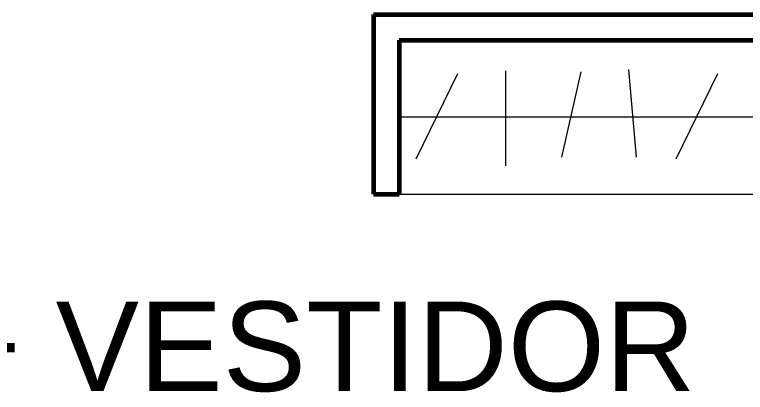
# Model space of a CAD drawing. Header units: millimetres. Extents: x 72 to 2826, y -203 to 794.
# Drawn here: x 1784.574 to 1787.424, y 366.606 to 368.08 of the extents above; entities that cross this region are included whole.
import ezdxf

# ---------------------------------------------------------------- set-up
doc = ezdxf.new("R2010")
doc.units = ezdxf.units.MM
for name, color, linetype, lineweight in [('envolvente', 164, 'Continuous', 60), ('mobiliario', 252, 'Continuous', 9), ('Texto', 250, 'Continuous', 9)]:
    doc.layers.add(name, color=color, linetype=linetype, lineweight=lineweight)
doc.styles.get("Standard").update_dxf_attribs({"font": 'arial.ttf'})

msp = doc.modelspace()

# ---------------------------------------------------------------- linework, layer by layer
at = {"layer": 'envolvente'}
for p, q in [((1785.9739, 368.0801), (1789.8739, 368.0801)), ((1785.9739, 368.0801), (1785.9739, 367.3801)), ((1786.0739, 367.9801), (1789.8739, 367.9801)), ((1786.0739, 367.9801), (1786.0739, 367.3801)), ((1785.9739, 367.3801), (1786.0739, 367.3801))]:
    msp.add_line(p, q, dxfattribs=at)
at = {"layer": 'mobiliario'}
for p, q in [((1786.4892, 367.4908), (1786.4892, 367.8614)), ((1786.7818, 367.8573), (1786.7068, 367.5241)), ((1786.9986, 367.5241), (1786.9694, 367.8656)), ((1786.3016, 367.8489), (1786.1391, 367.5158)), ((1787.3154, 367.8489), (1787.1528, 367.5158)), ((1789.5739, 367.6801), (1786.0739, 367.6801)), ((1786.0739, 367.3801), (1789.2739, 367.3801))]:
    msp.add_line(p, q, dxfattribs=at)

# ---------------------------------------------------------------- texts
at = {"layer": 'Texto', "insert": (1782.821, 366.6064), "char_height": 0.349522, "width": 4.626304, "attachment_point": 7}
msp.add_mtext('SSHH + VESTIDOR', dxfattribs=at)

doc.saveas('drawing.dxf')
